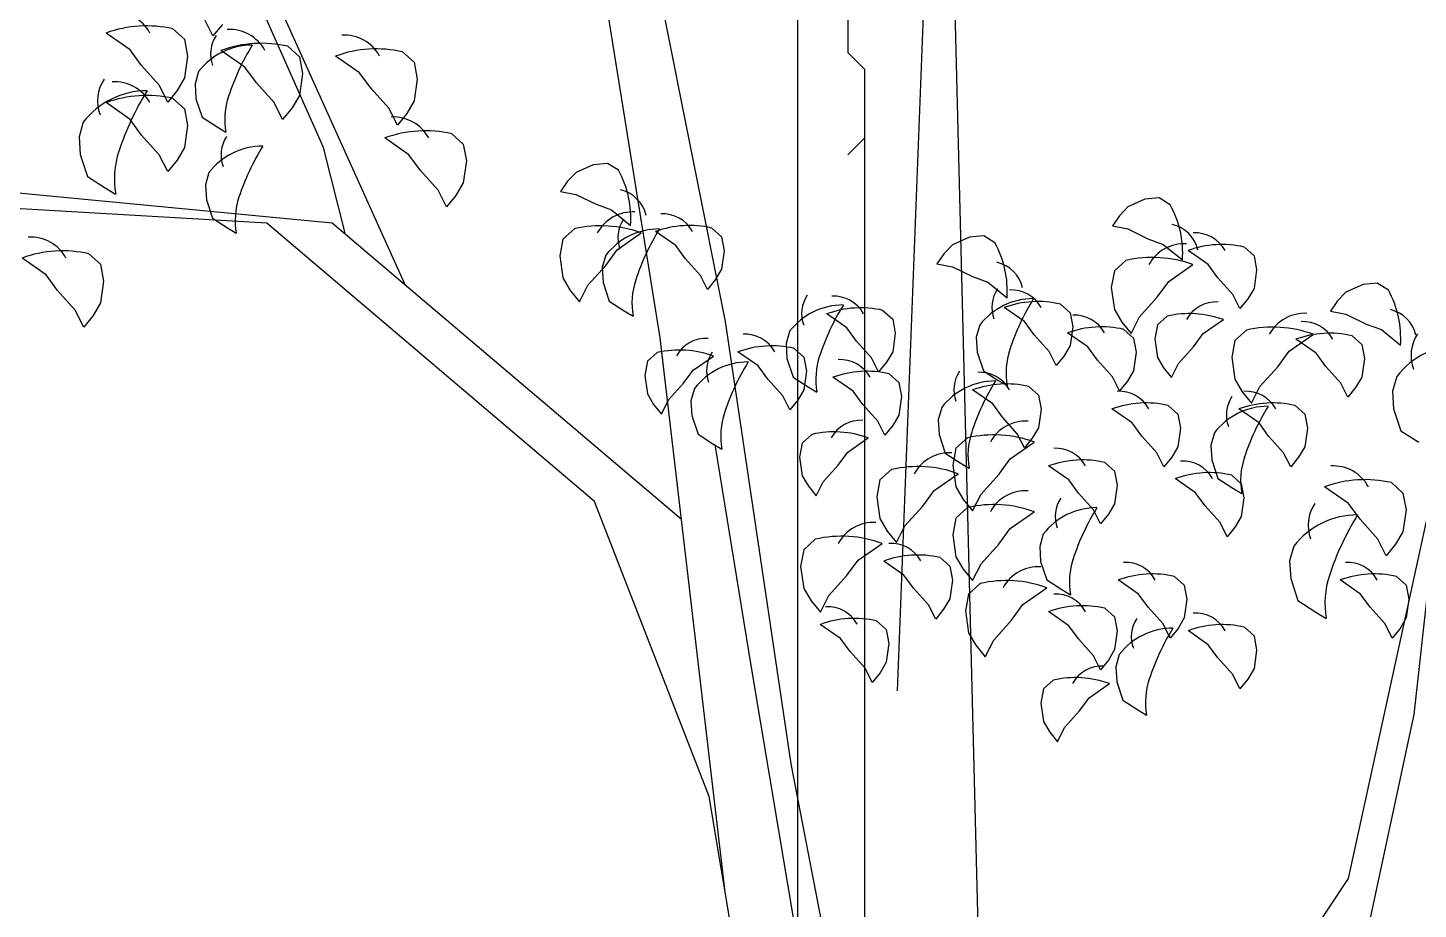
# Model space of a CAD drawing. Header units: metres. Extents: x 368 to 3789, y -155 to 1148.
# Drawn here: x 887.59 to 896.15, y 524.22 to 529.65 of the extents above; entities that cross this region are included whole.
import ezdxf

# ---------------------------------------------------------------- set-up
doc = ezdxf.new("R2010")
doc.units = ezdxf.units.M

# ---------------------------------------------------------------- blocks, each defined once
blk = doc.blocks.new('A$C09CF175E')
at = {"color": 45}
for p, q in [((2166.1, 3331.1), (2048.9, 3916.9)), ((2072.3, 3307.7), (1978.5, 3893.5)), ((1708.3, 3382.7), (1509.6, 3823.2)), ((1591, 3580.1), (1491.7, 3803.2)), ((1622.3, 3455.6), (1591, 3580.1)), ((1603.4, 3471.7), (1073.3, 3522.3)), ((1509.6, 3471.7), (1111, 3495.1)), ((1978.5, 3073.4), (1509.6, 3471.7)), ((2102.9, 3048), (1603.4, 3471.7)), ((2259.9, 2698.5), (2166.1, 3331.1)), ((2166.1, 2511), (2072.3, 3307.7)), ((3150.9, 2768.8), (3197.8, 3190.5)), ((3057.1, 2534.5), (3195.2, 3167.4)), ((2202.8, 2838.9), (2151.3, 3155.3)), ((2142.6, 2651.6), (1978.5, 3073.4)), ((2276.5, 2397.4), (2202.8, 2838.9)), ((3080.5, 2440.7), (3150.9, 2768.8)), ((2387.9, 2032.8), (2259.9, 2698.5)), ((2236.4, 2089.3), (2142.6, 2651.6)), ((2869.5, 2253.3), (3057.1, 2534.5))]:
    blk.add_line(p, q, dxfattribs=at)
at = {"color": 74}
for p, q in [((1432.8, 3739.7), (1420.8, 3763.6)), ((1314.2, 3719.8), (1279.8, 3743.7)), ((1375.5, 3749.6), (1391.9, 3734.7)), ((1446.2, 3756.1), (1432.8, 3739.7)), ((1330.6, 3697.3), (1314.2, 3719.8)), ((1391.9, 3734.7), (1396.4, 3710.8)), ((1539.9, 3724.7), (1556.4, 3709.8)), ((1396.4, 3710.8), (1391.9, 3679.4)), ((1478.6, 3694.9), (1444.2, 3718.8)), ((1556.4, 3709.8), (1560.9, 3685.9)), ((1642.6, 3686.8), (1608.2, 3710.7)), ((1703.9, 3716.7), (1720.4, 3701.8)), ((1720.4, 3701.8), (1724.9, 3677.9)), ((1356, 3669), (1330.6, 3697.3)), ((1391.9, 3679.4), (1381.4, 3661.5)), ((1412.2, 3688.6), (1407.1, 3671)), ((1495.1, 3672.4), (1478.6, 3694.9)), ((1560.9, 3685.9), (1556.4, 3654.5)), ((1659.1, 3664.4), (1642.6, 3686.8)), ((1368, 3645), (1356, 3669)), ((1381.4, 3661.5), (1368, 3645)), ((1407.1, 3671), (1408.4, 3649.6)), ((1520.5, 3644.1), (1495.1, 3672.4)), ((1684.5, 3636), (1659.1, 3664.4)), ((1724.9, 3677.9), (1720.4, 3646.5)), ((1314.2, 3620.1), (1279.8, 3644.1)), ((1375.5, 3650), (1391.9, 3635.1)), ((1408.4, 3649.6), (1417.2, 3623.2)), ((1532.4, 3620.1), (1520.5, 3644.1)), ((1556.4, 3654.5), (1545.9, 3636.6)), ((1720.4, 3646.5), (1709.9, 3628.5)), ((1330.6, 3597.7), (1314.2, 3620.1)), ((1391.9, 3635.1), (1396.4, 3611.2)), ((1417.2, 3623.2), (1438.6, 3609.3)), ((1545.9, 3636.6), (1532.4, 3620.1)), ((1696.5, 3612.1), (1684.5, 3636)), ((1709.9, 3628.5), (1696.5, 3612.1)), ((1247.3, 3616.3), (1241.3, 3595.4)), ((1396.4, 3611.2), (1391.9, 3579.8)), ((1438.6, 3609.3), (1451.2, 3601.8)), ((1241.3, 3595.4), (1242.8, 3570)), ((1356, 3569.3), (1330.6, 3597.7)), ((1391.9, 3579.8), (1381.4, 3561.9)), ((1713, 3569.7), (1678.6, 3593.6)), ((1774.3, 3599.5), (1790.7, 3584.6)), ((1790.7, 3584.6), (1795.2, 3560.7)), ((1242.8, 3570), (1253.2, 3538.6)), ((1368, 3545.4), (1356, 3569.3)), ((1381.4, 3561.9), (1368, 3545.4)), ((1729.4, 3547.2), (1713, 3569.7)), ((1795.2, 3560.7), (1790.7, 3529.3)), ((1427.1, 3544.1), (1422.1, 3526.5)), ((1754.8, 3518.9), (1729.4, 3547.2)), ((1952.2, 3544.4), (1940.1, 3531.8)), ((1976.5, 3555.3), (1952.2, 3544.4)), ((1996.9, 3557.2), (1976.5, 3555.3)), ((2012.8, 3547.3), (1996.9, 3557.2)), ((1253.2, 3538.6), (1278.7, 3522.2)), ((1278.7, 3522.2), (1293.6, 3513.2)), ((1422.1, 3526.5), (1423.4, 3505.1)), ((1790.7, 3529.3), (1780.3, 3511.4)), ((1940.1, 3531.8), (1929.9, 3517.1)), ((1423.4, 3505.1), (1432.2, 3478.7)), ((1766.8, 3495), (1754.8, 3518.9)), ((1780.3, 3511.4), (1766.8, 3495)), ((1929.9, 3517.1), (1952, 3512.9)), ((1952, 3512.9), (1980.9, 3498.9)), ((2765.8, 3505.9), (2741.5, 3495)), ((2786.2, 3507.8), (2765.8, 3505.9)), ((2802.1, 3497.9), (2786.2, 3507.8)), ((1980.9, 3498.9), (2002.8, 3490.8)), ((2002.8, 3490.8), (2030.2, 3468.5)), ((2729.4, 3482.4), (2719.2, 3467.7)), ((2741.5, 3495), (2729.4, 3482.4)), ((1432.2, 3478.7), (1453.6, 3464.9)), ((1453.6, 3464.9), (1466.2, 3457.3)), ((1949.7, 3463.7), (1933.2, 3448.8)), ((2146.3, 3464.8), (2160.1, 3452.2)), ((2719.2, 3467.7), (2741.3, 3463.5)), ((2741.3, 3463.5), (2770.2, 3449.5)), ((1933.2, 3448.8), (1928.8, 3424.9)), ((2011, 3433.8), (2045.4, 3457.7)), ((2094.7, 3439.7), (2065.7, 3459.8)), ((2160.1, 3452.2), (2163.9, 3432.1)), ((2490.6, 3440.8), (2478.5, 3428.2)), ((2515, 3451.7), (2490.6, 3440.8)), ((2535.4, 3453.6), (2515, 3451.7)), ((2551.3, 3443.7), (2535.4, 3453.6)), ((2770.2, 3449.5), (2792.1, 3441.4)), ((2792.1, 3441.4), (2819.5, 3419.1)), ((1194.1, 3397.9), (1159.7, 3421.9)), ((1255.4, 3427.8), (1271.8, 3412.9)), ((1928.8, 3424.9), (1933.2, 3393.5)), ((1994.6, 3425.8), (1989.6, 3408.1)), ((1994.5, 3411.4), (2011, 3433.8)), ((2108.5, 3420.8), (2094.7, 3439.7)), ((2129.9, 3396.9), (2108.5, 3420.8)), ((2163.9, 3432.1), (2160.1, 3405.7)), ((2478.5, 3428.2), (2468.3, 3413.5)), ((2856.4, 3412.5), (2827.5, 3432.6)), ((2908, 3437.6), (2921.9, 3425)), ((2921.9, 3425), (2925.6, 3404.9)), ((1271.8, 3412.9), (1276.3, 3389)), ((1969.1, 3383), (1994.5, 3411.4)), ((1989.6, 3408.1), (1990.8, 3386.8)), ((2160.1, 3405.7), (2151.3, 3390.6)), ((2468.3, 3413.5), (2490.4, 3409.3)), ((2490.4, 3409.3), (2519.3, 3395.3)), ((2722.2, 3403.5), (2717.7, 3379.5)), ((2738.6, 3418.4), (2722.2, 3403.5)), ((2799.9, 3388.5), (2834.3, 3412.4)), ((2870.3, 3393.6), (2856.4, 3412.5)), ((2925.6, 3404.9), (2921.9, 3378.5)), ((1210.5, 3375.5), (1194.1, 3397.9)), ((1276.3, 3389), (1271.8, 3357.6)), ((1933.2, 3393.5), (1943.7, 3375.6)), ((1957.2, 3359.1), (1969.1, 3383)), ((1990.8, 3386.8), (1999.6, 3360.3)), ((2140, 3376.8), (2129.9, 3396.9)), ((2151.3, 3390.6), (2140, 3376.8)), ((2519.3, 3395.3), (2541.2, 3387.2)), ((2541.2, 3387.2), (2568.6, 3364.9)), ((2783.5, 3366.1), (2799.9, 3388.5)), ((2891.7, 3369.7), (2870.3, 3393.6)), ((3077.8, 3383.9), (3053.4, 3373)), ((3098.2, 3385.8), (3077.8, 3383.9)), ((3114.1, 3376), (3098.2, 3385.8)), ((1235.9, 3347.1), (1210.5, 3375.5)), ((1943.7, 3375.6), (1957.2, 3359.1)), ((2717.7, 3379.5), (2722.2, 3348.2)), ((2758.1, 3337.7), (2783.5, 3366.1)), ((2901.7, 3349.6), (2891.7, 3369.7)), ((2913.1, 3363.4), (2901.7, 3349.6)), ((2921.9, 3378.5), (2913.1, 3363.4)), ((3053.4, 3373), (3041.3, 3360.4)), ((1247.9, 3323.2), (1235.9, 3347.1)), ((1271.8, 3357.6), (1261.4, 3339.7)), ((1999.6, 3360.3), (2021, 3346.5)), ((2021, 3346.5), (2033.6, 3338.9)), ((2339.5, 3321.8), (2310.6, 3342)), ((2391.1, 3347), (2405, 3334.4)), ((2593.4, 3330.9), (2564.5, 3351)), ((2645, 3356.1), (2658.9, 3343.5)), ((2658.9, 3343.5), (2662.7, 3323.4)), ((2722.2, 3348.2), (2732.6, 3330.2)), ((3041.3, 3360.4), (3031.1, 3345.7)), ((3031.1, 3345.7), (3053.2, 3341.5)), ((3053.2, 3341.5), (3082.1, 3327.5)), ((1261.4, 3339.7), (1247.9, 3323.2)), ((2353.4, 3303), (2339.5, 3321.8)), ((2405, 3334.4), (2408.8, 3314.3)), ((2529.6, 3326.1), (2524.6, 3308.5)), ((2607.3, 3312), (2593.4, 3330.9)), ((2662.7, 3323.4), (2658.9, 3296.9)), ((2732.6, 3330.2), (2746.1, 3313.8)), ((2746.1, 3313.8), (2758.1, 3337.7)), ((2783.6, 3326.2), (2779.8, 3306.1)), ((2797.4, 3338.8), (2783.6, 3326.2)), ((2849.1, 3313.7), (2878, 3333.8)), ((3082.1, 3327.5), (3104.1, 3319.4)), ((2257.6, 3317), (2252.5, 3299.4)), ((2374.8, 3279.1), (2353.4, 3303)), ((2408.8, 3314.3), (2405, 3287.9)), ((2524.6, 3308.5), (2525.9, 3287.1)), ((2628.7, 3288.1), (2607.3, 3312)), ((2684.1, 3294.7), (2655.2, 3314.8)), ((2735.7, 3319.8), (2749.6, 3307.2)), ((2749.6, 3307.2), (2753.4, 3287.1)), ((2779.8, 3306.1), (2783.6, 3279.7)), ((2835.2, 3294.8), (2849.1, 3313.7)), ((2894.5, 3303.8), (2890, 3279.9)), ((2910.9, 3318.7), (2894.5, 3303.8)), ((2972.2, 3288.8), (3006.6, 3312.7)), ((3010.6, 3285.6), (2981.6, 3305.7)), ((3062.2, 3310.8), (3076, 3298.2)), ((3104.1, 3319.4), (3131.4, 3297.1)), ((2068, 3286.7), (2054.1, 3274.2)), ((2119.6, 3261.6), (2148.5, 3281.7)), ((2212.6, 3267.5), (2183.6, 3287.6)), ((2252.5, 3299.4), (2253.8, 3278)), ((2264.2, 3292.6), (2278, 3280.1)), ((2405, 3287.9), (2396.2, 3272.8)), ((2525.9, 3287.1), (2534.7, 3260.6)), ((2638.7, 3268), (2628.7, 3288.1)), ((2650.1, 3281.8), (2638.7, 3268)), ((2658.9, 3296.9), (2650.1, 3281.8)), ((2698, 3275.8), (2684.1, 3294.7)), ((2753.4, 3287.1), (2749.6, 3260.7)), ((2813.8, 3270.9), (2835.2, 3294.8)), ((2955.8, 3266.4), (2972.2, 3288.8)), ((3024.4, 3266.7), (3010.6, 3285.6)), ((3076, 3298.2), (3079.8, 3278)), ((2054.1, 3274.2), (2050.4, 3254)), ((2105.7, 3242.7), (2119.6, 3261.6)), ((2226.4, 3248.6), (2212.6, 3267.5)), ((2253.8, 3278), (2262.6, 3251.6)), ((2278, 3280.1), (2281.8, 3259.9)), ((2384.8, 3258.9), (2374.8, 3279.1)), ((2396.2, 3272.8), (2384.8, 3258.9)), ((2719.4, 3251.9), (2698, 3275.8)), ((2783.6, 3279.7), (2792.4, 3264.6)), ((2792.4, 3264.6), (2803.7, 3250.8)), ((2803.7, 3250.8), (2813.8, 3270.9)), ((2890, 3279.9), (2894.5, 3248.5)), ((2930.4, 3238), (2955.8, 3266.4)), ((3045.8, 3242.8), (3024.4, 3266.7)), ((3079.8, 3278), (3076, 3251.6)), ((2050.4, 3254), (2054.1, 3227.6)), ((2084.3, 3218.8), (2105.7, 3242.7)), ((2247.8, 3224.7), (2226.4, 3248.6)), ((2262.6, 3251.6), (2284, 3237.7)), ((2281.8, 3259.9), (2278, 3233.5)), ((2348.6, 3231.2), (2319.6, 3251.4)), ((2400.2, 3256.4), (2414, 3243.8)), ((2414, 3243.8), (2417.8, 3223.7)), ((2534.7, 3260.6), (2556.1, 3246.8)), ((2556.1, 3246.8), (2568.7, 3239.3)), ((2729.4, 3231.8), (2719.4, 3251.9)), ((2740.8, 3245.6), (2729.4, 3231.8)), ((2749.6, 3260.7), (2740.8, 3245.6)), ((2894.5, 3248.5), (2904.9, 3230.6)), ((3055.9, 3222.7), (3045.8, 3242.8)), ((3076, 3251.6), (3067.2, 3236.5)), ((3126, 3252.4), (3120, 3231.5)), ((2054.1, 3227.6), (2062.9, 3212.5)), ((2121.6, 3235.4), (2116.5, 3217.8)), ((2257.9, 3204.6), (2247.8, 3224.7)), ((2278, 3233.5), (2269.2, 3218.4)), ((2284, 3237.7), (2296.6, 3230.2)), ((2362.4, 3212.4), (2348.6, 3231.2)), ((2417.8, 3223.7), (2414, 3197.3)), ((2548.1, 3213.1), (2519.1, 3233.2)), ((2599.7, 3238.3), (2613.5, 3225.7)), ((2613.5, 3225.7), (2617.3, 3205.6)), ((2904.9, 3230.6), (2918.4, 3214.1)), ((2918.4, 3214.1), (2930.4, 3238)), ((3067.2, 3236.5), (3055.9, 3222.7)), ((3120, 3231.5), (3121.5, 3206.1)), ((2062.9, 3212.5), (2074.3, 3198.7)), ((2074.3, 3198.7), (2084.3, 3218.8)), ((2116.5, 3217.8), (2117.8, 3196.4)), ((2269.2, 3218.4), (2257.9, 3204.6)), ((2383.8, 3188.4), (2362.4, 3212.4)), ((2475.2, 3208.3), (2470.2, 3190.6)), ((2561.9, 3194.2), (2548.1, 3213.1)), ((2617.3, 3205.6), (2613.5, 3179.1)), ((2747.6, 3185.9), (2718.6, 3206)), ((2799.2, 3211.1), (2813.1, 3198.5)), ((2929, 3185.9), (2900, 3206)), ((2980.6, 3211.1), (2994.4, 3198.5)), ((3121.5, 3206.1), (3132, 3174.7)), ((2117.8, 3196.4), (2126.6, 3170)), ((2393.9, 3168.3), (2383.8, 3188.4)), ((2405.2, 3182.2), (2393.9, 3168.3)), ((2414, 3197.3), (2405.2, 3182.2)), ((2470.2, 3190.6), (2471.4, 3169.3)), ((2583.3, 3170.3), (2561.9, 3194.2)), ((2761.4, 3167), (2747.6, 3185.9)), ((2813.1, 3198.5), (2816.8, 3178.4)), ((2942.8, 3167), (2929, 3185.9)), ((2994.4, 3198.5), (2998.2, 3178.4)), ((2126.6, 3170), (2148, 3156.2)), ((2289.4, 3169.6), (2275.6, 3157)), ((2341, 3144.4), (2370, 3164.6)), ((2471.4, 3169.3), (2480.3, 3142.8)), ((2511.9, 3164.7), (2495.5, 3149.7)), ((2593.4, 3150.2), (2583.3, 3170.3)), ((2604.7, 3164), (2593.4, 3150.2)), ((2613.5, 3179.1), (2604.7, 3164)), ((2782.8, 3143.1), (2761.4, 3167)), ((2816.8, 3178.4), (2813.1, 3151.9)), ((2865.2, 3172), (2860.1, 3154.4)), ((2964.2, 3143.1), (2942.8, 3167)), ((2998.2, 3178.4), (2994.4, 3151.9)), ((3132, 3174.7), (3157.4, 3158.3)), ((2148, 3156.2), (2160.6, 3148.6)), ((2275.6, 3157), (2271.8, 3136.9)), ((2327.2, 3125.6), (2341, 3144.4)), ((2480.3, 3142.8), (2501.7, 3129)), ((2495.5, 3149.7), (2491, 3125.8)), ((2573.2, 3134.8), (2607.6, 3158.7)), ((2792.9, 3123), (2782.8, 3143.1)), ((2813.1, 3151.9), (2804.2, 3136.8)), ((2860.1, 3154.4), (2861.4, 3133)), ((2974.3, 3123), (2964.2, 3143.1)), ((2994.4, 3151.9), (2985.6, 3136.8)), ((2271.8, 3136.9), (2275.6, 3110.5)), ((2305.8, 3101.7), (2327.2, 3125.6)), ((2491, 3125.8), (2495.5, 3094.4)), ((2501.7, 3129), (2514.2, 3121.5)), ((2556.8, 3112.4), (2573.2, 3134.8)), ((2656.9, 3104.4), (2628, 3124.5)), ((2708.5, 3129.5), (2722.4, 3116.9)), ((2804.2, 3136.8), (2792.9, 3123)), ((2861.4, 3133), (2870.2, 3106.6)), ((2985.6, 3136.8), (2974.3, 3123)), ((2275.6, 3110.5), (2284.4, 3095.4)), ((2386.7, 3104.4), (2382.2, 3080.5)), ((2403.1, 3119.3), (2386.7, 3104.4)), ((2464.4, 3089.5), (2498.8, 3113.4)), ((2531.4, 3084), (2556.8, 3112.4)), ((2670.8, 3085.5), (2656.9, 3104.4)), ((2722.4, 3116.9), (2726.1, 3096.8)), ((2838.3, 3086.2), (2809.3, 3106.4)), ((2870.2, 3106.6), (2891.6, 3092.8)), ((2889.9, 3111.4), (2903.7, 3098.8)), ((2284.4, 3095.4), (2295.7, 3081.5)), ((2295.7, 3081.5), (2305.8, 3101.7)), ((2448, 3067), (2464.4, 3089.5)), ((2495.5, 3094.4), (2505.9, 3076.5)), ((2519.4, 3060.1), (2531.4, 3084)), ((2692.2, 3061.6), (2670.8, 3085.5)), ((2726.1, 3096.8), (2722.4, 3070.4)), ((2852.1, 3067.4), (2838.3, 3086.2)), ((2891.6, 3092.8), (2904.2, 3085.2)), ((2903.7, 3098.8), (2907.5, 3078.7)), ((3057.1, 3070.7), (3022.8, 3094.6)), ((3118.4, 3100.6), (3134.9, 3085.6)), ((3134.9, 3085.6), (3139.4, 3061.7)), ((2382.2, 3080.5), (2386.7, 3049.1)), ((2422.5, 3038.7), (2448, 3067)), ((2511.9, 3065), (2495.5, 3050)), ((2505.9, 3076.5), (2519.4, 3060.1)), ((2722.4, 3070.4), (2713.6, 3055.3)), ((2873.5, 3043.5), (2852.1, 3067.4)), ((2907.5, 3078.7), (2903.7, 3052.3)), ((3073.6, 3048.3), (3057.1, 3070.7)), ((2386.7, 3049.1), (2397.1, 3031.2)), ((2495.5, 3050), (2491, 3026.1)), ((2573.2, 3035.1), (2607.6, 3059)), ((2702.2, 3041.5), (2692.2, 3061.6)), ((2713.6, 3055.3), (2702.2, 3041.5)), ((2883.6, 3023.3), (2873.5, 3043.5)), ((2903.7, 3052.3), (2894.9, 3037.2)), ((3099, 3019.9), (3073.6, 3048.3)), ((3139.4, 3061.7), (3134.9, 3030.4)), ((2397.1, 3031.2), (2410.6, 3014.8)), ((2410.6, 3014.8), (2422.5, 3038.7)), ((2491, 3026.1), (2495.5, 2994.7)), ((2556.8, 3012.7), (2573.2, 3035.1)), ((2620.3, 3027), (2615.3, 3009.4)), ((2894.9, 3037.2), (2883.6, 3023.3)), ((3134.9, 3030.4), (3124.4, 3012.4)), ((2277.8, 3004.7), (2273.3, 2980.8)), ((2294.3, 3019.7), (2277.8, 3004.7)), ((2355.6, 2989.8), (2390, 3013.7)), ((2531.4, 2984.3), (2556.8, 3012.7)), ((2615.3, 3009.4), (2616.5, 2988)), ((2978.8, 3009.6), (2972.8, 2988.7)), ((3111, 2996), (3099, 3019.9)), ((3124.4, 3012.4), (3111, 2996)), ((2339.1, 2967.4), (2355.6, 2989.8)), ((2421.1, 2968.4), (2392.2, 2988.5)), ((2472.7, 2993.6), (2486.6, 2981)), ((2495.5, 2994.7), (2505.9, 2976.8)), ((2519.4, 2960.4), (2531.4, 2984.3)), ((2616.5, 2988), (2625.3, 2961.6)), ((2972.8, 2988.7), (2974.3, 2963.3)), ((2273.3, 2980.8), (2277.8, 2949.4)), ((2313.7, 2939), (2339.1, 2967.4)), ((2435, 2949.5), (2421.1, 2968.4)), ((2486.6, 2981), (2490.4, 2960.9)), ((2505.9, 2976.8), (2519.4, 2960.4)), ((2808.3, 2966.4), (2822.1, 2953.8)), ((2974.3, 2963.3), (2984.7, 2931.9)), ((3125.7, 2966.4), (3139.5, 2953.8)), ((2277.8, 2949.4), (2288.3, 2931.5)), ((2456.4, 2925.6), (2435, 2949.5)), ((2490.4, 2960.9), (2486.6, 2934.5)), ((2530.1, 2956.2), (2513.6, 2941.3)), ((2591.4, 2926.3), (2625.7, 2950.2)), ((2625.3, 2961.6), (2646.8, 2947.8)), ((2646.8, 2947.8), (2659.3, 2940.2)), ((2756.7, 2941.2), (2727.7, 2961.4)), ((2822.1, 2953.8), (2825.9, 2933.7)), ((3074, 2941.2), (3045.1, 2961.4)), ((3139.5, 2953.8), (3143.3, 2933.7)), ((2288.3, 2931.5), (2301.8, 2915.1)), ((2301.8, 2915.1), (2313.7, 2939)), ((2466.5, 2905.5), (2456.4, 2925.6)), ((2486.6, 2934.5), (2477.8, 2919.4)), ((2513.6, 2941.3), (2509.1, 2917.4)), ((2574.9, 2903.9), (2591.4, 2926.3)), ((2770.5, 2922.4), (2756.7, 2941.2)), ((2825.9, 2933.7), (2822.1, 2907.3)), ((2984.7, 2931.9), (3010.2, 2915.5)), ((3087.9, 2922.4), (3074, 2941.2)), ((3143.3, 2933.7), (3139.5, 2907.3)), ((2477.8, 2919.4), (2466.5, 2905.5)), ((2509.1, 2917.4), (2513.6, 2886)), ((2549.5, 2875.5), (2574.9, 2903.9)), ((2656.9, 2895.9), (2628, 2916.1)), ((2708.5, 2921.1), (2722.4, 2908.5)), ((2722.4, 2908.5), (2726.1, 2888.4)), ((2791.9, 2898.5), (2770.5, 2922.4)), ((2822.1, 2907.3), (2813.3, 2892.2)), ((3010.2, 2915.5), (3025.1, 2906.5)), ((3109.3, 2898.5), (3087.9, 2922.4)), ((3139.5, 2907.3), (3130.7, 2892.2)), ((2330.4, 2877.8), (2301.5, 2897.9)), ((2382.1, 2903), (2395.9, 2890.4)), ((2395.9, 2890.4), (2399.7, 2870.3)), ((2513.6, 2886), (2524.1, 2868.1)), ((2670.8, 2877.1), (2656.9, 2895.9)), ((2726.1, 2888.4), (2722.4, 2862)), ((2802, 2878.3), (2791.9, 2898.5)), ((2813.3, 2892.2), (2802, 2878.3)), ((2856.4, 2868.7), (2827.5, 2888.9)), ((2908, 2893.9), (2921.9, 2881.3)), ((3119.4, 2878.3), (3109.3, 2898.5)), ((3130.7, 2892.2), (3119.4, 2878.3)), ((2344.3, 2858.9), (2330.4, 2877.8)), ((2399.7, 2870.3), (2395.9, 2843.8)), ((2524.1, 2868.1), (2537.5, 2851.6)), ((2537.5, 2851.6), (2549.5, 2875.5)), ((2692.2, 2853.1), (2670.8, 2877.1)), ((2870.3, 2849.9), (2856.4, 2868.7)), ((2921.9, 2881.3), (2925.6, 2861.2)), ((2365.7, 2835), (2344.3, 2858.9)), ((2702.2, 2833), (2692.2, 2853.1)), ((2713.6, 2846.9), (2702.2, 2833)), ((2722.4, 2862), (2713.6, 2846.9)), ((2729.1, 2854.8), (2724.1, 2837.2)), ((2891.7, 2826), (2870.3, 2849.9)), ((2925.6, 2861.2), (2921.9, 2834.8)), ((2375.8, 2814.9), (2365.7, 2835)), ((2387.1, 2828.7), (2375.8, 2814.9)), ((2395.9, 2843.8), (2387.1, 2828.7)), ((2724.1, 2837.2), (2725.4, 2815.8)), ((2901.7, 2805.8), (2891.7, 2826)), ((2921.9, 2834.8), (2913.1, 2819.7)), ((2620.8, 2805.5), (2617, 2785.4)), ((2634.6, 2818.1), (2620.8, 2805.5)), ((2686.2, 2793), (2715.2, 2813.1)), ((2725.4, 2815.8), (2734.2, 2789.4)), ((2913.1, 2819.7), (2901.7, 2805.8)), ((2617, 2785.4), (2620.8, 2759)), ((2672.4, 2774.1), (2686.2, 2793)), ((2734.2, 2789.4), (2755.6, 2775.6)), ((2651, 2750.2), (2672.4, 2774.1)), ((2755.6, 2775.6), (2768.2, 2768)), ((2620.8, 2759), (2629.6, 2743.9)), ((2640.9, 2730.1), (2651, 2750.2)), ((2629.6, 2743.9), (2640.9, 2730.1))]:
    blk.add_line(p, q, dxfattribs=at)
for centre, radius, start, end in [((1292, 3716.1), 57.6, 28.6267, 93.2969), ((1337.7, 3585.2), 168.7, 77.0651, 110.0828), ((1476.7, 3713.8), 47.3, 146.2055, 200.3658), ((1456.5, 3691.2), 57.6, 28.6267, 93.2969), ((1620.5, 3683.2), 57.6, 28.6267, 93.2969), ((1489, 3629.3), 97, 90, 142.3456), ((1502.2, 3560.3), 168.7, 77.0651, 110.0828), ((1781.2, 3545.8), 343.4, 148.2926, 161.7522), ((1666.2, 3552.3), 168.7, 77.0651, 110.0828), ((1338.5, 3545.9), 115.2, 90, 142.3456), ((1323.9, 3646.3), 56.2, 146.2055, 200.3658), ((1292, 3616.5), 57.6, 28.6267, 93.2969), ((1685.5, 3446.7), 407.9, 148.2926, 161.7522), ((1337.7, 3485.6), 168.7, 77.0651, 110.0828), ((1556.1, 3620), 106.4, 161.7522, 189.8723), ((1690.9, 3566), 57.6, 28.6267, 93.2969), ((1736.5, 3435.1), 168.7, 77.0651, 110.0828), ((1503.9, 3484.9), 97, 90, 142.3456), ((1491.6, 3569.4), 47.3, 146.2055, 200.3658), ((1796.1, 3401.4), 343.4, 148.2926, 161.7522), ((1418.2, 3534.9), 126.4, 161.7522, 189.8723), ((1888.5, 3478.7), 142, 355.8728, 28.8905), ((1571, 3475.6), 106.4, 161.7522, 189.8723), ((2005, 3472), 48.5, 12.6587, 77.3289), ((2033.1, 3430.2), 57.6, 86.7031, 151.3733), ((2076.1, 3436.6), 48.5, 28.6267, 93.2969), ((2677.8, 3429.3), 142, 355.8728, 28.8905), ((1987.4, 3299.3), 168.7, 69.9172, 102.9349), ((2071.4, 3366.5), 97, 90, 142.3456), ((2059.1, 3451), 47.3, 146.2055, 200.3658), ((2363.6, 3283), 343.4, 148.2926, 161.7522), ((2114.5, 3326.4), 142, 77.0651, 110.0828), ((2794.3, 3422.6), 48.5, 12.6587, 77.3289), ((1172, 3394.3), 57.6, 28.6267, 93.2969), ((2426.9, 3375.1), 142, 355.8728, 28.8905), ((2822, 3384.8), 57.6, 86.7031, 151.3733), ((2876.2, 3299.2), 142, 77.0651, 110.0828), ((2837.8, 3409.4), 48.5, 28.6267, 93.2969), ((1217.6, 3263.4), 168.7, 77.0651, 110.0828), ((2776.4, 3254), 168.7, 69.9172, 102.9349), ((2543.4, 3368.4), 48.5, 12.6587, 77.3289), ((2138.5, 3357.2), 106.4, 161.7522, 189.8723), ((2322.1, 3342.3), 47.3, 146.2055, 200.3658), ((2320.9, 3318.8), 48.5, 28.6267, 93.2969), ((2606.4, 3266.8), 97, 90, 142.3456), ((2594.1, 3351.3), 47.3, 146.2055, 200.3658), ((2574.8, 3327.8), 48.5, 28.6267, 93.2969), ((2898.6, 3183.3), 343.4, 148.2926, 161.7522), ((2989.7, 3307.3), 142, 355.8728, 28.8905), ((2334.4, 3257.8), 97, 90, 142.3456), ((2626.6, 3174.2), 343.4, 148.2926, 161.7522), ((2359.3, 3208.6), 142, 77.0651, 110.0828), ((2613.2, 3217.6), 142, 77.0651, 110.0828), ((2829.2, 3200.4), 142, 69.9172, 102.9349), ((2867.7, 3310.6), 48.5, 86.7031, 151.3733), ((2994.3, 3285.2), 57.6, 86.7031, 151.3733), ((3106.2, 3300.7), 48.5, 12.6587, 77.3289), ((2703.9, 3181.4), 142, 77.0651, 110.0828), ((2665.5, 3291.6), 48.5, 28.6267, 93.2969), ((2948.7, 3154.3), 168.7, 69.9172, 102.9349), ((2992, 3282.5), 48.5, 28.6267, 93.2969), ((2138.2, 3258.5), 48.5, 86.7031, 151.3733), ((2193.9, 3264.4), 48.5, 28.6267, 93.2969), ((3030.4, 3172.3), 142, 77.0651, 110.0828), ((3202.6, 3282.4), 56.2, 146.2055, 200.3658), ((2099.8, 3148.3), 142, 69.9172, 102.9349), ((2186, 3260.7), 47.3, 146.2055, 200.3658), ((2232.4, 3154.2), 142, 77.0651, 110.0828), ((2401.5, 3248.5), 106.4, 161.7522, 189.8723), ((2673.5, 3257.5), 106.4, 161.7522, 189.8723), ((3217.2, 3182.1), 115.2, 90, 142.3456), ((2198.4, 3176.2), 97, 90, 142.3456), ((2490.5, 3092.7), 343.4, 148.2926, 161.7522), ((2330, 3228.1), 48.5, 28.6267, 93.2969), ((2368.4, 3117.9), 142, 77.0651, 110.0828), ((2552, 3149), 97, 90, 142.3456), ((2539.7, 3233.5), 47.3, 146.2055, 200.3658), ((2844.2, 3065.5), 343.4, 148.2926, 161.7522), ((2567.9, 3099.8), 142, 77.0651, 110.0828), ((2529.5, 3210), 48.5, 28.6267, 93.2969), ((2729, 3182.8), 48.5, 28.6267, 93.2969), ((2929.6, 3197.3), 47.3, 146.2055, 200.3658), ((2910.3, 3182.8), 48.5, 28.6267, 93.2969), ((2767.4, 3072.6), 142, 77.0651, 110.0828), ((2942, 3112.8), 97, 90, 142.3456), ((2948.8, 3072.6), 142, 77.0651, 110.0828), ((3234.1, 3029.2), 343.4, 148.2926, 161.7522), ((2265.5, 3166.9), 106.4, 161.7522, 189.8723), ((2359.6, 3141.3), 48.5, 86.7031, 151.3733), ((2595.3, 3131.1), 57.6, 86.7031, 151.3733), ((2321.2, 3031.2), 142, 69.9172, 102.9349), ((2549.7, 3000.2), 168.7, 69.9172, 102.9349), ((2619.1, 3139.7), 106.4, 161.7522, 189.8723), ((2486.5, 3085.8), 57.6, 86.7031, 151.3733), ((2638.3, 3101.3), 48.5, 28.6267, 93.2969), ((2440.9, 2954.9), 168.7, 69.9172, 102.9349), ((2676.7, 2991.1), 142, 77.0651, 110.0828), ((2819.7, 3083.1), 48.5, 28.6267, 93.2969), ((3009.1, 3103.5), 106.4, 161.7522, 189.8723), ((3035, 3067), 57.6, 28.6267, 93.2969), ((2858.1, 2973), 142, 77.0651, 110.0828), ((3080.7, 2936.2), 168.7, 77.0651, 110.0828), ((2595.3, 3031.4), 57.6, 86.7031, 151.3733), ((2549.7, 2900.5), 168.7, 69.9172, 102.9349), ((2697.1, 2967.8), 97, 90, 142.3456), ((2684.8, 3052.3), 47.3, 146.2055, 200.3658), ((2989.3, 2884.2), 343.4, 148.2926, 161.7522), ((3055.4, 3039.6), 56.2, 146.2055, 200.3658), ((2377.7, 2986.1), 57.6, 86.7031, 151.3733), ((3070, 2939.3), 115.2, 90, 142.3456), ((3417, 2840.1), 407.9, 148.2926, 161.7522), ((2332, 2855.2), 168.7, 69.9172, 102.9349), ((2402.5, 2965.3), 48.5, 28.6267, 93.2969), ((2440.9, 2855.1), 142, 77.0651, 110.0828), ((2764.2, 2958.5), 106.4, 161.7522, 189.8723), ((2738, 2938.1), 48.5, 28.6267, 93.2969), ((3055.4, 2938.1), 48.5, 28.6267, 93.2969), ((2613.5, 2922.7), 57.6, 86.7031, 151.3733), ((2776.5, 2828), 142, 77.0651, 110.0828), ((3149.7, 2928.2), 126.4, 161.7522, 189.8723), ((3093.9, 2828), 142, 77.0651, 110.0828), ((2567.8, 2791.8), 168.7, 69.9172, 102.9349), ((2676.7, 2782.6), 142, 77.0651, 110.0828), ((2638.3, 2892.8), 48.5, 28.6267, 93.2969), ((2350.3, 2764.5), 142, 77.0651, 110.0828), ((2311.8, 2874.7), 48.5, 28.6267, 93.2969), ((2793.6, 2880.1), 47.3, 146.2055, 200.3658), ((2837.8, 2865.6), 48.5, 28.6267, 93.2969), ((2805.9, 2795.6), 97, 90, 142.3456), ((3098.1, 2712.1), 343.4, 148.2926, 161.7522), ((2876.2, 2755.5), 142, 77.0651, 110.0828), ((2704.8, 2789.9), 48.5, 86.7031, 151.3733), ((2666.4, 2679.7), 142, 69.9172, 102.9349), ((2873, 2786.3), 106.4, 161.7522, 189.8723)]:
    blk.add_arc(centre, radius, start, end, dxfattribs=at)
blk = doc.blocks.new('A$C75B70EFF')
at = {"color": 35}
for p, q in [((3256.8, 2463.8), (3318.8, 0)), ((3224.9, 2336.1), (3160, 636.1)), ((2969.2, 1952.9), (2969.2, 0)), ((3065.1, 1921), (3065.1, 1857.1)), ((3065.1, 1857.1), (3097, 1825.2)), ((3097, 1825.2), (3097, 0)), ((3097, 1693.3), (3065.1, 1661.4))]:
    blk.add_line(p, q, dxfattribs=at)

msp = doc.modelspace()

# ---------------------------------------------------------------- block references
for name, p, xscale, yscale, zscale in [('A$C75B70EFF', (882.7741, 523.5183), 0.003218393350110997, 0.003218393350110997, 0.003218393350110997), ('A$C09CF175E', (882.5655, 513.5027), 0.00430364964322203, 0.00430364964322203, 0.00430364964322203)]:
    msp.add_blockref(name, p, dxfattribs=dict(xscale=xscale, yscale=yscale, zscale=zscale))

doc.saveas('drawing.dxf')
